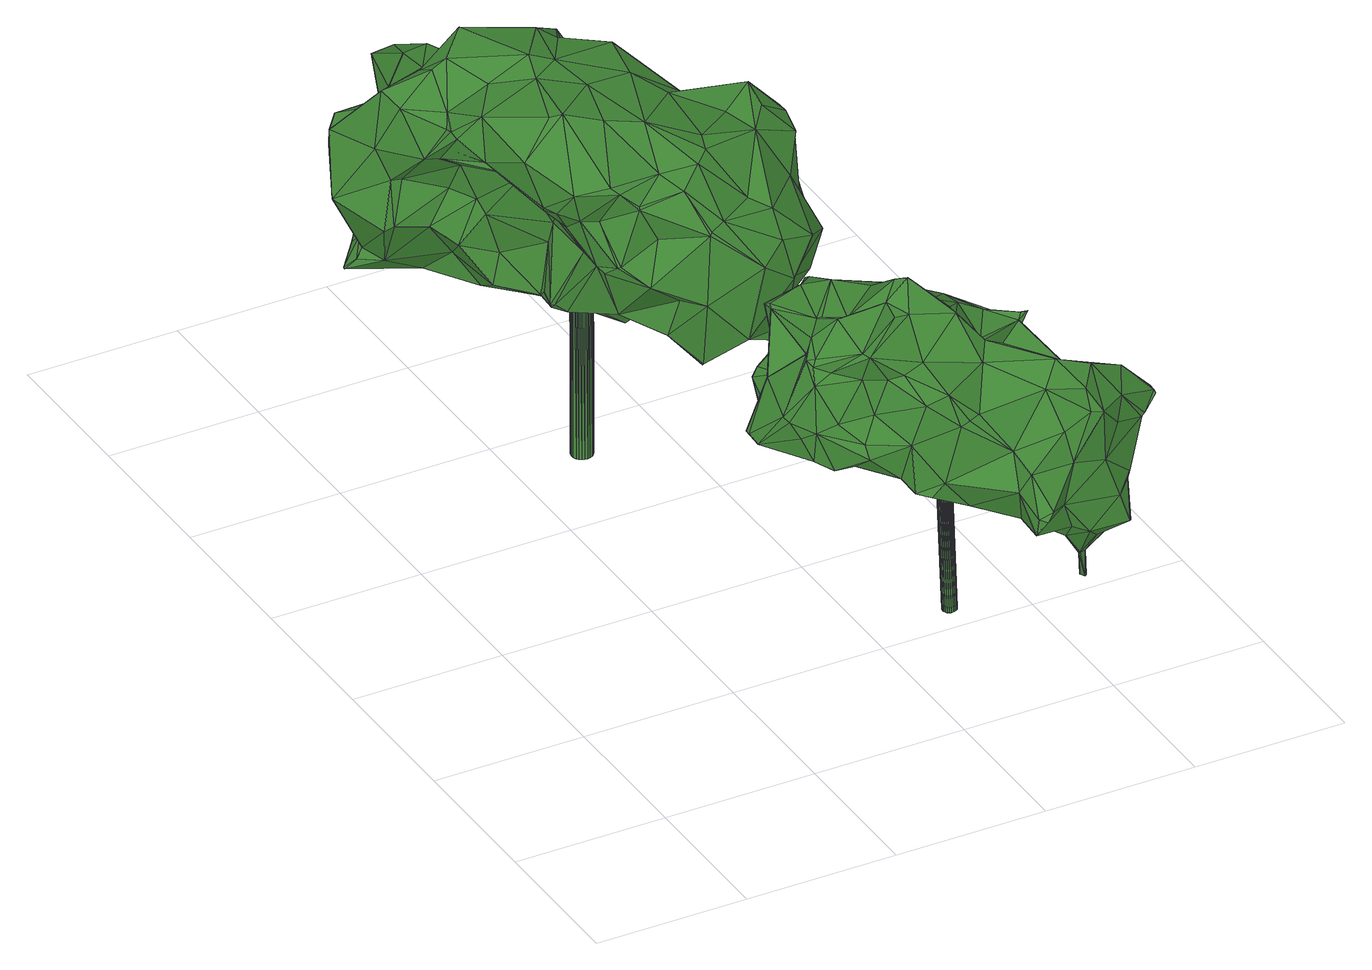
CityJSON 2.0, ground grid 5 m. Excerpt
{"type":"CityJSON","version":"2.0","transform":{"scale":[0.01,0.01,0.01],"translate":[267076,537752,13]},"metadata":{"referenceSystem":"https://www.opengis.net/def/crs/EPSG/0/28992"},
"CityObjects":{
"tree1":{"type":"SolitaryVegetationObject","attributes":{"gtid":284,"crown_width_m":11.33,"crown_median_z":22.55,"crown_r50_m":0.361,"crown_porosity":0.892,"trunk_H_m":9.3,"trunk_DBH_m":0.688,"trunk_radius_m":0.344,"trunk_base_height_m":13.25,"original_gtid":"284"},"geometry":[{"type":"Solid","lod":"3","boundaries":[[[[0,1,2]],[[3,4,5]],[[6,7,8]],[[9,10,11]],[[12,13,14]],[[15,16,17]],[[18,19,20]],[[21,22,23]],[[24,25,26]],[[27,28,29]],[[30,31,32]],[[33,34,35]],[[36,37,38]],[[39,40,41]],[[42,43,44]],[[35,15,45]],[[46,45,15]],[[47,20,48]],[[3,49,4]],[[50,49,3]],[[38,37,51]],[[7,52,53]],[[54,53,52]],[[55,3,56]],[[57,58,59]],[[57,59,60]],[[5,4,61]],[[29,62,27]],[[55,26,25]],[[30,48,63]],[[64,65,66]],[[46,9,11]],[[43,67,68]],[[49,69,61]],[[70,69,49]],[[71,72,73]],[[74,75,76]],[[77,78,79]],[[80,81,82]],[[5,83,56]],[[84,85,86]],[[27,62,87]],[[36,88,89]],[[36,38,90]],[[7,91,92]],[[71,93,94]],[[28,27,95]],[[96,97,98]],[[37,99,51]],[[16,35,100]],[[48,30,32]],[[45,101,102]],[[11,101,45]],[[47,103,20]],[[104,105,106]],[[90,88,36]],[[107,108,109]],[[110,13,111]],[[112,113,114]],[[61,4,49]],[[27,115,116]],[[27,116,95]],[[117,118,17]],[[62,119,87]],[[23,109,108]],[[110,120,32]],[[48,32,47]],[[86,85,121]],[[17,118,15]],[[47,32,120]],[[122,123,124]],[[125,77,79]],[[126,100,112]],[[126,112,75]],[[127,128,129]],[[127,129,28]],[[20,19,130]],[[128,131,60]],[[29,28,132]],[[118,122,124]],[[118,133,122]],[[76,134,135]],[[76,135,136]],[[109,26,55]],[[11,45,46]],[[56,83,107]],[[89,137,36]],[[138,128,127]],[[107,109,55]],[[56,107,55]],[[35,34,100]],[[91,139,140]],[[141,59,58]],[[99,142,51]],[[104,143,144]],[[145,67,146]],[[147,148,149]],[[147,149,64]],[[33,35,45]],[[85,150,151]],[[64,152,61]],[[5,56,3]],[[49,50,70]],[[0,2,64]],[[104,106,21]],[[144,87,119]],[[153,116,115]],[[147,66,79]],[[60,131,57]],[[28,95,127]],[[68,67,154]],[[141,155,156]],[[147,157,148]],[[125,158,159]],[[79,158,125]],[[160,101,161]],[[151,150,162]],[[6,139,7]],[[163,69,164]],[[74,76,136]],[[22,106,105]],[[144,119,81]],[[22,21,106]],[[61,152,83]],[[153,115,44]],[[86,140,84]],[[107,165,108]],[[144,115,87]],[[27,87,115]],[[129,125,28]],[[165,166,167]],[[132,159,168]],[[20,130,48]],[[48,130,63]],[[75,74,169]],[[163,170,65]],[[130,171,63]],[[67,43,146]],[[169,74,172]],[[173,33,113]],[[61,65,64]],[[99,17,142]],[[112,173,113]],[[151,174,175]],[[84,139,6]],[[7,53,8]],[[15,118,176]],[[15,176,46]],[[127,177,138]],[[164,69,70]],[[124,123,176]],[[34,173,112]],[[11,10,161]],[[171,68,154]],[[171,154,8]],[[178,179,180]],[[43,181,44]],[[153,44,181]],[[151,175,165]],[[108,165,175]],[[64,2,152]],[[121,179,140]],[[84,6,182]],[[183,167,1]],[[139,84,140]],[[14,13,110]],[[161,101,11]],[[68,130,184]],[[185,50,3]],[[68,184,43]],[[161,10,186]],[[151,145,174]],[[16,142,17]],[[5,61,83]],[[15,35,16]],[[151,162,145]],[[145,162,67]],[[114,113,102]],[[114,102,187]],[[151,188,85]],[[118,117,180]],[[118,180,133]],[[7,139,91]],[[151,165,188]],[[130,68,171]],[[17,99,189]],[[24,26,23]],[[23,108,21]],[[104,144,81]],[[104,81,105]],[[145,175,174]],[[32,94,190]],[[93,190,94]],[[164,191,192]],[[191,164,193]],[[114,187,75]],[[194,97,96]],[[94,134,195]],[[93,12,14]],[[191,193,96]],[[191,96,98]],[[162,154,67]],[[34,33,173]],[[37,189,99]],[[128,138,131]],[[117,17,189]],[[164,196,163]],[[70,193,164]],[[9,122,10]],[[89,92,91]],[[82,81,119]],[[149,122,197]],[[149,197,64]],[[103,120,111]],[[198,18,199]],[[198,200,18]],[[83,166,107]],[[110,111,120]],[[194,201,62]],[[202,162,150]],[[202,150,84]],[[93,203,12]],[[153,200,95]],[[116,153,95]],[[145,108,175]],[[183,188,167]],[[183,85,188]],[[196,164,192]],[[1,0,204]],[[28,125,132]],[[102,205,187]],[[145,146,21]],[[91,140,137]],[[189,37,137]],[[36,137,37]],[[112,114,75]],[[117,178,180]],[[45,102,33]],[[1,167,2]],[[192,79,196]],[[196,79,206]],[[115,143,44]],[[144,143,115]],[[79,192,191]],[[207,96,193]],[[8,154,6]],[[81,24,105]],[[167,188,165]],[[201,194,208]],[[121,85,183]],[[21,108,145]],[[171,8,209]],[[171,209,30]],[[57,131,13]],[[111,13,131]],[[46,123,9]],[[122,9,123]],[[91,137,89]],[[16,100,142]],[[137,179,178]],[[62,201,119]],[[88,92,89]],[[58,155,141]],[[110,93,14]],[[163,196,170]],[[165,107,166]],[[142,210,51]],[[130,19,184]],[[156,161,186]],[[59,211,60]],[[211,77,60]],[[80,24,81]],[[148,10,149]],[[211,59,156]],[[141,156,59]],[[180,212,213]],[[180,213,133]],[[211,156,186]],[[148,211,186]],[[10,148,186]],[[206,66,170]],[[79,66,206]],[[204,0,213]],[[152,2,166]],[[167,166,2]],[[117,189,178]],[[189,137,178]],[[213,0,122]],[[38,210,90]],[[51,210,38]],[[126,214,215]],[[187,216,75]],[[76,75,216]],[[217,205,102]],[[119,201,82]],[[1,204,183]],[[208,82,201]],[[102,101,217]],[[200,218,219]],[[127,219,218]],[[161,220,160]],[[156,220,161]],[[159,132,125]],[[194,62,97]],[[208,207,82]],[[196,206,170]],[[193,70,185]],[[193,185,207]],[[70,50,185]],[[212,180,179]],[[66,65,170]],[[105,24,22]],[[80,25,24]],[[83,152,166]],[[213,122,133]],[[21,221,104]],[[77,125,128]],[[129,128,125]],[[42,104,222]],[[58,13,12]],[[57,13,58]],[[132,168,29]],[[98,29,168]],[[60,77,128]],[[93,32,190]],[[0,64,197]],[[0,197,122]],[[169,215,75]],[[75,215,214]],[[92,136,52]],[[126,215,100]],[[76,216,134]],[[210,215,172]],[[34,112,100]],[[183,179,121]],[[100,215,142]],[[120,103,47]],[[18,20,199]],[[177,199,131]],[[177,198,199]],[[147,64,66]],[[185,3,223]],[[10,122,149]],[[104,42,143]],[[22,24,23]],[[124,176,118]],[[147,78,157]],[[42,222,43]],[[146,43,222]],[[44,143,42]],[[7,92,52]],[[55,223,3]],[[110,32,93]],[[213,212,204]],[[183,204,212]],[[88,90,224]],[[210,224,90]],[[210,172,224]],[[216,225,134]],[[134,225,195]],[[210,142,215]],[[216,205,225]],[[172,215,169]],[[216,187,205]],[[72,225,205]],[[223,55,80]],[[223,80,226]],[[185,223,226]],[[185,226,207]],[[207,226,82]],[[80,82,226]],[[41,40,30]],[[53,54,41]],[[136,227,74]],[[53,41,209]],[[30,209,41]],[[136,54,52]],[[94,195,71]],[[41,54,135]],[[53,209,8]],[[172,74,227]],[[136,135,54]],[[92,227,136]],[[224,227,88]],[[88,227,92]],[[224,172,227]],[[30,63,171]],[[203,73,160]],[[126,75,214]],[[12,155,58]],[[84,150,85]],[[109,23,26]],[[208,96,207]],[[194,96,208]],[[29,97,62]],[[98,97,29]],[[146,221,21]],[[222,221,146]],[[225,71,195]],[[72,71,225]],[[31,30,40]],[[32,31,94]],[[134,94,31]],[[212,179,183]],[[137,140,179]],[[121,140,86]],[[102,113,33]],[[159,158,168]],[[103,199,20]],[[177,131,138]],[[127,218,177]],[[163,65,69]],[[65,61,69]],[[154,162,182]],[[160,73,228]],[[203,155,12]],[[160,217,101]],[[157,78,148]],[[211,78,77]],[[148,78,211]],[[98,168,191]],[[79,78,147]],[[200,229,18]],[[200,153,229]],[[202,182,162]],[[84,182,202]],[[80,55,25]],[[205,228,72]],[[154,182,6]],[[222,104,221]],[[123,46,176]],[[39,41,135]],[[39,135,134]],[[18,181,19]],[[111,131,199]],[[111,199,103]],[[191,158,79]],[[191,168,158]],[[200,219,95]],[[160,220,203]],[[95,219,127]],[[217,228,205]],[[73,72,228]],[[217,160,228]],[[71,73,93]],[[93,73,203]],[[198,218,200]],[[31,40,134]],[[39,134,40]],[[184,19,181]],[[184,181,43]],[[177,218,198]],[[203,220,155]],[[156,155,220]],[[181,18,229]],[[181,229,153]],[[230,231,232]],[[230,232,233]],[[233,232,234]],[[233,234,235]],[[232,231,236]],[[232,236,234]],[[234,236,237]],[[234,237,235]],[[236,231,238]],[[236,238,237]],[[237,238,239]],[[237,239,235]],[[238,231,240]],[[238,240,239]],[[239,240,241]],[[239,241,235]],[[240,231,242]],[[240,242,241]],[[241,242,243]],[[241,243,235]],[[242,231,244]],[[242,244,243]],[[243,244,245]],[[243,245,235]],[[244,231,246]],[[244,246,245]],[[245,246,247]],[[245,247,235]],[[246,231,248]],[[246,248,247]],[[247,248,249]],[[247,249,235]],[[248,231,250]],[[248,250,249]],[[249,250,251]],[[249,251,235]],[[250,231,252]],[[250,252,251]],[[251,252,253]],[[251,253,235]],[[252,231,254]],[[252,254,253]],[[253,254,255]],[[253,255,235]],[[254,231,256]],[[254,256,255]],[[255,256,257]],[[255,257,235]],[[256,231,258]],[[256,258,257]],[[257,258,259]],[[257,259,235]],[[258,231,260]],[[258,260,259]],[[259,260,261]],[[259,261,235]],[[260,231,262]],[[260,262,261]],[[261,262,263]],[[261,263,235]],[[262,231,264]],[[262,264,263]],[[263,264,265]],[[263,265,235]],[[264,231,266]],[[264,266,265]],[[265,266,267]],[[265,267,235]],[[266,231,268]],[[266,268,267]],[[267,268,269]],[[267,269,235]],[[268,231,270]],[[268,270,269]],[[269,270,271]],[[269,271,235]],[[270,231,272]],[[270,272,271]],[[271,272,273]],[[271,273,235]],[[272,231,274]],[[272,274,273]],[[273,274,275]],[[273,275,235]],[[274,231,276]],[[274,276,275]],[[275,276,277]],[[275,277,235]],[[276,231,278]],[[276,278,277]],[[277,278,279]],[[277,279,235]],[[278,231,230]],[[278,230,279]],[[279,230,233]],[[279,233,235]]]]}]},
"tree2":{"type":"SolitaryVegetationObject","attributes":{"gtid":377,"crown_width_m":9.35,"crown_median_z":20.19,"crown_r50_m":0.333,"crown_porosity":0.892,"trunk_H_m":6.98,"trunk_DBH_m":0.456,"trunk_radius_m":0.228,"trunk_base_height_m":13.21,"original_gtid":"378"},"geometry":[{"type":"Solid","lod":"3","boundaries":[[[[280,281,282]],[[283,284,285]],[[286,287,288]],[[289,287,286]],[[290,291,292]],[[293,294,295]],[[296,297,298]],[[280,299,300]],[[301,302,303]],[[304,286,305]],[[306,307,308]],[[306,308,309]],[[310,311,312]],[[313,312,311]],[[314,297,296]],[[315,316,317]],[[318,319,320]],[[321,322,323]],[[290,324,304]],[[284,283,325]],[[297,326,298]],[[327,328,329]],[[330,331,332]],[[333,334,335]],[[336,337,338]],[[339,340,306]],[[341,315,342]],[[343,344,345]],[[328,346,347]],[[348,347,346]],[[348,349,350]],[[351,344,343]],[[352,344,351]],[[341,353,315]],[[315,353,316]],[[354,355,356]],[[357,358,359]],[[360,361,362]],[[363,364,365]],[[366,362,361]],[[367,291,368]],[[352,351,369]],[[370,371,372]],[[373,374,375]],[[304,376,286]],[[377,378,379]],[[378,380,373]],[[307,381,382]],[[372,348,350]],[[383,384,351]],[[286,376,316]],[[360,362,354]],[[385,386,387]],[[388,378,389]],[[303,390,301]],[[370,391,392]],[[393,285,394]],[[393,394,395]],[[308,396,309]],[[397,396,308]],[[398,399,400]],[[286,316,353]],[[286,353,289]],[[360,401,402]],[[356,401,360]],[[317,316,376]],[[373,380,374]],[[380,403,374]],[[404,405,406]],[[407,354,362]],[[408,313,321]],[[409,343,345]],[[307,410,411]],[[382,410,307]],[[395,412,413]],[[406,412,395]],[[383,325,303]],[[414,325,383]],[[321,415,379]],[[409,310,414]],[[333,326,416]],[[417,401,418]],[[383,303,384]],[[304,317,376]],[[419,420,332]],[[404,337,336]],[[377,335,334]],[[383,343,409]],[[383,351,343]],[[298,309,296]],[[407,421,354]],[[413,366,361]],[[422,413,361]],[[361,423,422]],[[366,407,362]],[[424,337,394]],[[338,424,325]],[[307,411,397]],[[314,396,397]],[[292,291,425]],[[324,317,304]],[[361,426,423]],[[427,423,426]],[[428,429,430]],[[423,431,393]],[[424,284,325]],[[426,361,360]],[[340,367,368]],[[354,356,360]],[[335,379,333]],[[333,379,432]],[[329,410,382]],[[433,434,293]],[[331,420,419]],[[435,390,427]],[[436,404,437]],[[329,382,327]],[[438,301,439]],[[390,439,301]],[[428,299,429]],[[440,332,437]],[[440,437,336]],[[426,360,375]],[[301,438,302]],[[406,394,404]],[[427,426,435]],[[371,370,441]],[[351,384,442]],[[288,287,364]],[[405,443,444]],[[441,359,371]],[[357,411,410]],[[438,384,302]],[[439,445,430]],[[445,428,430]],[[417,418,387]],[[424,338,337]],[[439,446,438]],[[430,446,439]],[[397,411,447]],[[388,386,321]],[[422,423,395]],[[312,414,310]],[[388,448,378]],[[449,405,450]],[[411,357,451]],[[367,425,291]],[[371,452,372]],[[328,363,453]],[[327,363,328]],[[306,326,339]],[[280,454,429]],[[364,455,288]],[[317,456,315]],[[394,337,404]],[[345,344,457]],[[282,441,370]],[[356,355,401]],[[458,288,381]],[[459,454,282]],[[460,284,424]],[[460,285,284]],[[424,285,460]],[[348,346,349]],[[439,390,435]],[[377,334,461]],[[334,462,461]],[[423,427,431]],[[312,338,414]],[[395,423,393]],[[441,451,359]],[[430,463,446]],[[464,447,451]],[[464,451,399]],[[365,364,287]],[[399,416,464]],[[315,456,294]],[[465,294,456]],[[283,303,325]],[[435,375,445]],[[289,353,466]],[[289,466,287]],[[344,467,457]],[[468,287,466]],[[379,378,448]],[[282,454,280]],[[469,470,471]],[[390,472,431]],[[390,431,427]],[[357,410,358]],[[435,426,375]],[[446,473,438]],[[293,473,446]],[[393,283,285]],[[474,322,418]],[[321,323,475]],[[338,408,475]],[[321,385,322]],[[385,321,386]],[[409,476,310]],[[457,476,409]],[[435,445,439]],[[442,384,438]],[[464,416,314]],[[367,340,432]],[[339,432,340]],[[469,306,470]],[[340,470,306]],[[298,306,309]],[[334,398,462]],[[339,326,432]],[[477,463,430]],[[432,326,333]],[[444,478,449]],[[354,421,355]],[[470,291,305]],[[370,318,320]],[[441,282,451]],[[304,305,290]],[[409,345,457]],[[298,326,306]],[[434,479,293]],[[342,479,434]],[[480,400,399]],[[280,400,480]],[[342,315,479]],[[398,400,462]],[[462,400,280]],[[420,330,440]],[[332,440,330]],[[408,312,313]],[[422,395,413]],[[453,468,466]],[[480,399,281]],[[480,281,280]],[[468,365,287]],[[453,365,468]],[[363,365,453]],[[470,340,368]],[[327,364,363]],[[381,288,455]],[[481,425,457]],[[292,425,481]],[[292,481,457]],[[385,418,322]],[[418,385,387]],[[415,432,379]],[[377,379,335]],[[341,482,353]],[[328,410,329]],[[328,347,410]],[[475,483,338]],[[338,483,484]],[[336,338,485]],[[449,450,444]],[[412,406,449]],[[307,397,308]],[[451,447,411]],[[486,449,474]],[[412,449,486]],[[405,449,406]],[[450,405,444]],[[466,349,346]],[[470,305,471]],[[321,313,415]],[[432,313,367]],[[432,415,313]],[[457,467,292]],[[283,472,303]],[[472,283,393]],[[303,472,390]],[[472,393,431]],[[487,477,454]],[[459,487,454]],[[446,463,293]],[[466,346,453]],[[328,453,346]],[[488,471,305]],[[421,407,366]],[[459,282,392]],[[294,479,315]],[[486,489,412]],[[429,299,280]],[[358,452,371]],[[388,389,387]],[[389,417,387]],[[312,408,338]],[[372,452,348]],[[384,303,302]],[[395,394,406]],[[392,282,370]],[[451,357,359]],[[408,321,475]],[[391,370,320]],[[391,320,319]],[[469,307,306]],[[319,490,391]],[[458,381,307]],[[334,333,398]],[[358,371,359]],[[420,323,443]],[[405,436,443]],[[324,352,317]],[[433,463,490]],[[487,490,477]],[[477,490,463]],[[319,434,490]],[[433,490,434]],[[433,293,463]],[[424,394,285]],[[368,291,470]],[[491,373,389]],[[492,399,333]],[[425,311,476]],[[310,476,311]],[[290,305,291]],[[475,323,493]],[[483,493,484]],[[338,484,493]],[[475,493,483]],[[442,295,465]],[[494,445,375]],[[438,473,442]],[[388,321,379]],[[387,386,388]],[[348,452,347]],[[410,347,452]],[[466,353,482]],[[495,466,482]],[[332,331,419]],[[375,360,402]],[[288,496,286]],[[294,293,479]],[[495,349,466]],[[336,485,440]],[[322,474,478]],[[322,478,323]],[[449,478,474]],[[410,452,358]],[[421,366,489]],[[497,421,489]],[[497,489,474]],[[413,412,489]],[[486,474,489]],[[497,474,421]],[[421,474,418]],[[418,401,355]],[[421,418,355]],[[366,413,489]],[[429,498,430]],[[477,498,454]],[[429,454,498]],[[459,392,487]],[[430,498,477]],[[405,404,436]],[[330,420,331]],[[485,323,440]],[[336,437,404]],[[420,437,332]],[[436,437,420]],[[420,440,323]],[[488,458,471]],[[471,458,469]],[[458,307,469]],[[288,458,488]],[[364,327,455]],[[382,381,455]],[[382,455,327]],[[451,282,281]],[[492,333,416]],[[492,416,399]],[[297,314,416]],[[388,379,448]],[[451,281,399]],[[299,428,374]],[[399,398,333]],[[389,402,417]],[[297,416,326]],[[414,383,409]],[[338,325,414]],[[319,318,499]],[[349,499,318]],[[464,397,447]],[[372,318,370]],[[350,318,372]],[[350,349,318]],[[464,314,397]],[[465,369,351]],[[456,369,465]],[[417,402,401]],[[352,369,317]],[[317,369,456]],[[478,443,323]],[[375,402,389]],[[392,391,487]],[[487,391,490]],[[425,476,457]],[[338,493,485]],[[323,485,493]],[[309,396,296]],[[314,296,396]],[[444,443,478]],[[495,482,349]],[[499,349,482]],[[499,341,500]],[[499,500,319]],[[499,482,341]],[[436,420,443]],[[342,500,341]],[[295,294,465]],[[342,434,500]],[[352,467,344]],[[324,467,352]],[[445,374,428]],[[494,374,445]],[[378,491,389]],[[403,501,299]],[[299,501,300]],[[403,380,501]],[[367,313,311]],[[367,311,425]],[[290,467,324]],[[292,467,290]],[[378,502,380]],[[501,380,502]],[[461,502,377]],[[378,377,502]],[[375,389,373]],[[465,351,442]],[[300,501,502]],[[300,502,280]],[[462,280,502]],[[462,502,461]],[[378,373,491]],[[295,442,473]],[[295,473,293]],[[299,374,403]],[[494,375,374]],[[319,500,434]],[[305,286,496]],[[305,496,488]],[[488,496,288]],[[503,504,505]],[[503,505,506]],[[506,505,507]],[[506,507,508]],[[505,504,509]],[[505,509,507]],[[507,509,510]],[[507,510,508]],[[509,504,511]],[[509,511,510]],[[510,511,512]],[[510,512,508]],[[511,504,513]],[[511,513,512]],[[512,513,514]],[[512,514,508]],[[513,504,515]],[[513,515,514]],[[514,515,516]],[[514,516,508]],[[515,504,517]],[[515,517,516]],[[516,517,518]],[[516,518,508]],[[517,504,519]],[[517,519,518]],[[518,519,520]],[[518,520,508]],[[519,504,521]],[[519,521,520]],[[520,521,522]],[[520,522,508]],[[521,504,523]],[[521,523,522]],[[522,523,524]],[[522,524,508]],[[523,504,525]],[[523,525,524]],[[524,525,526]],[[524,526,508]],[[525,504,527]],[[525,527,526]],[[526,527,528]],[[526,528,508]],[[527,504,529]],[[527,529,528]],[[528,529,530]],[[528,530,508]],[[529,504,531]],[[529,531,530]],[[530,531,532]],[[530,532,508]],[[531,504,533]],[[531,533,532]],[[532,533,534]],[[532,534,508]],[[533,504,535]],[[533,535,534]],[[534,535,536]],[[534,536,508]],[[535,504,537]],[[535,537,536]],[[536,537,538]],[[536,538,508]],[[537,504,539]],[[537,539,538]],[[538,539,540]],[[538,540,508]],[[539,504,541]],[[539,541,540]],[[540,541,542]],[[540,542,508]],[[541,504,543]],[[541,543,542]],[[542,543,544]],[[542,544,508]],[[543,504,545]],[[543,545,544]],[[544,545,546]],[[544,546,508]],[[545,504,547]],[[545,547,546]],[[546,547,548]],[[546,548,508]],[[547,504,549]],[[547,549,548]],[[548,549,550]],[[548,550,508]],[[549,504,551]],[[549,551,550]],[[550,551,552]],[[550,552,508]],[[551,504,503]],[[551,503,552]],[[552,503,506]],[[552,506,508]]]]}]}
},
"vertices":[
[767,1908,819],[848,1892,971],[963,1872,774],[1371,1783,816],[1280,1898,730],[1270,1919,792],[694,2067,1396],[476,2140,1423],[585,1914,1423],[503,2040,596],[625,1871,587],[486,2027,582],[581,1756,926],[591,1586,916],[568,1700,1008],[364,2256,770],[320,2324,792],[466,2421,850],[606,1393,1221],[583,1409,1241],[484,1447,1220],[1181,1660,1289],[1301,1651,1155],[1306,1701,1146],[1308,1609,1091],[1291,1641,1035],[1311,1729,1057],[997,1217,945],[827,1257,839],[953,1234,699],[361,1791,1343],[308,1845,1249],[345,1739,1218],[160,2264,605],[217,2326,647],[240,2337,646],[468,2527,1146],[529,2495,1034],[407,2533,1127],[309,1911,1247],[309,1881,1256],[327,1940,1284],[932,1463,1241],[775,1549,1334],[885,1422,1227],[388,2203,573],[455,2203,595],[433,1540,1144],[388,1574,1297],[1309,1823,637],[1344,1767,647],[405,2481,895],[336,2122,1327],[383,2050,1393],[340,2057,1364],[1371,1757,926],[1273,1916,820],[496,1586,760],[496,1618,744],[501,1617,732],[525,1564,739],[1138,1922,649],[1110,1248,855],[501,1633,1387],[900,1937,716],[1118,1881,671],[921,1815,727],[851,1779,1354],[690,1747,1380],[1251,1805,652],[1304,1747,625],[397,1990,1050],[385,2036,948],[442,1970,930],[115,2276,1099],[97,2223,893],[187,2128,1093],[774,1590,671],[819,1632,616],[864,1582,652],[1302,1566,898],[1239,1509,1028],[1336,1487,824],[1245,1916,822],[823,2182,1286],[872,2133,1181],[812,2206,1213],[1090,1281,977],[402,2348,1238],[460,2312,1274],[393,2530,1135],[612,2105,1228],[379,2187,1286],[511,1817,1074],[300,1934,1135],[844,1272,1071],[1127,1367,678],[1112,1308,657],[1098,1280,624],[452,2451,869],[259,2350,748],[433,2103,671],[239,2163,668],[460,1510,1132],[1133,1525,1212],[1294,1577,1127],[1190,1595,1240],[1193,1886,955],[1146,1764,1165],[1279,1758,1086],[488,1615,1083],[502,1529,1064],[226,2293,685],[186,2238,647],[210,2246,674],[905,1302,1087],[851,1275,1080],[561,2251,943],[547,2189,851],[1215,1325,932],[441,1556,1124],[811,2197,1182],[621,1985,743],[482,2071,628],[442,2078,786],[771,1401,674],[260,2339,760],[666,1313,921],[626,1435,772],[832,1439,756],[536,1613,1399],[558,1446,955],[845,1315,601],[681,2099,863],[257,1953,1135],[236,2061,1256],[208,2126,1291],[537,2332,1146],[568,1415,943],[655,2132,1263],[680,2168,1202],[525,1707,728],[308,2431,851],[1030,1387,1084],[1090,1341,1056],[1011,1767,1246],[938,1706,1298],[856,1734,576],[806,1727,522],[775,1855,677],[871,2119,1194],[947,1947,1164],[1034,1895,761],[803,1359,1192],[661,1892,1394],[579,1784,842],[530,1737,699],[831,1720,549],[904,1382,637],[845,1322,592],[384,1975,782],[468,1920,650],[874,1933,1366],[1174,1798,692],[1153,1577,593],[1055,1867,1079],[1112,1877,911],[967,1911,1022],[985,1355,648],[127,2302,1031],[1003,1780,770],[562,1825,1396],[161,2326,1115],[159,2266,609],[1035,1808,1136],[1076,1806,1137],[442,2161,660],[590,1374,980],[562,2229,1047],[674,2164,1117],[617,2171,960],[763,1438,1220],[748,2034,1364],[875,2031,1065],[650,1575,1364],[1312,1580,728],[625,1780,625],[182,2060,843],[945,1954,1101],[546,2429,1012],[329,1935,1158],[1039,1474,640],[1126,1575,618],[1191,1564,579],[1133,1311,804],[279,1976,1129],[1105,1640,680],[775,1876,719],[573,1459,1101],[513,1465,1116],[659,1366,1166],[1163,1300,866],[776,1987,1269],[458,1943,885],[807,1920,980],[214,2058,852],[975,1584,766],[1291,1484,699],[1129,1345,787],[455,1923,1354],[349,2367,989],[647,1732,642],[677,2055,1081],[686,2064,875],[219,2343,912],[217,2348,912],[218,2088,996],[323,2044,827],[599,1369,983],[718,1365,1047],[504,1945,738],[1102,1653,1212],[953,1526,1248],[1342,1577,809],[355,2326,1119],[255,2087,991],[1339,1510,827],[274,2252,1149],[323,2040,830],[659,1369,1175],[759,1846,25],[725,1845,25],[758,1854,25],[751,1830,956],[749,1839,956],[716,1829,955],[755,1863,25],[746,1847,956],[749,1870,26],[740,1854,956],[742,1875,26],[733,1860,956],[733,1878,26],[725,1863,956],[724,1879,25],[716,1864,956],[716,1878,25],[707,1863,956],[707,1875,25],[699,1859,956],[700,1869,25],[692,1853,955],[695,1862,25],[686,1846,955],[692,1853,25],[683,1838,955],[691,1844,25],[682,1829,955],[692,1836,24],[683,1820,955],[696,1827,24],[687,1812,955],[701,1820,24],[692,1805,955],[708,1815,24],[699,1799,955],[717,1812,24],[708,1796,955],[726,1811,24],[717,1795,955],[734,1812,24],[726,1796,955],[743,1815,25],[734,1800,955],[750,1821,25],[741,1806,955],[755,1828,25],[746,1813,955],[758,1837,25],[750,1821,955],
[1406,876,923],[1279,975,862],[1237,880,1011],[1324,179,708],[1310,108,597],[1353,99,614],[731,772,662],[721,825,682],[825,912,648],[718,802,686],[914,646,595],[1109,741,539],[958,575,634],[969,521,1034],[962,555,939],[1030,524,936],[1250,1102,516],[1271,1071,488],[1269,1069,486],[1437,690,964],[1501,767,858],[1236,342,855],[1203,334,848],[1322,289,729],[824,600,671],[907,679,605],[1166,937,539],[1064,970,693],[1205,1050,614],[1209,1106,542],[1234,446,571],[1251,548,639],[1314,464,517],[1312,649,553],[1274,1076,564],[828,602,931],[773,654,791],[822,582,778],[934,785,1032],[952,689,1079],[947,778,1037],[1424,562,525],[1556,425,533],[1531,354,402],[871,559,648],[1300,212,635],[1283,978,552],[883,1086,673],[927,1001,720],[910,1105,691],[1559,317,212],[1562,317,214],[1560,284,224],[1411,904,524],[1497,806,647],[1519,789,612],[1474,248,413],[1477,215,462],[1336,265,505],[1301,870,563],[1134,760,500],[830,659,990],[838,629,980],[1033,357,631],[1016,415,657],[1035,360,629],[851,872,846],[1011,966,863],[855,961,1009],[850,913,1020],[858,931,1025],[1027,371,794],[943,472,711],[767,684,797],[1805,339,785],[1766,390,770],[1792,392,785],[1110,1113,900],[1057,1083,969],[1104,1053,949],[1709,338,884],[1656,236,854],[1802,310,787],[831,910,688],[823,914,650],[792,878,685],[1750,268,746],[1202,688,505],[1130,750,501],[939,496,753],[1045,900,1069],[1037,1021,1014],[974,957,1041],[1516,610,916],[1517,616,943],[1544,410,914],[794,626,744],[1572,759,811],[1555,736,821],[1515,757,611],[1558,636,952],[926,986,695],[925,1093,678],[1115,327,660],[1171,331,838],[1545,524,562],[1545,539,570],[1633,538,624],[1465,589,672],[1540,542,766],[1438,304,902],[1006,726,1047],[1138,827,1062],[1475,198,693],[1443,199,556],[1579,195,676],[1227,1089,558],[1207,1063,711],[1381,871,707],[1350,1004,726],[1356,926,760],[1764,392,773],[1626,385,828],[1535,634,956],[1533,204,433],[1668,206,428],[1632,202,531],[1805,303,778],[1342,471,512],[1075,329,620],[1026,1057,852],[1193,1102,761],[1687,246,575],[1737,263,738],[1202,334,551],[1355,680,586],[1295,1038,564],[1605,503,714],[1710,486,580],[1563,286,225],[1563,292,309],[1746,372,754],[1628,210,784],[1554,158,872],[1305,115,539],[1161,626,654],[1583,290,956],[1513,192,946],[1366,574,951],[1361,704,1003],[1294,590,1051],[1519,173,873],[1329,854,540],[1118,643,1060],[959,546,1036],[1498,354,961],[1583,257,377],[1538,276,317],[1148,362,937],[1320,474,936],[1535,278,317],[1108,1024,948],[1074,366,919],[1622,253,396],[1662,235,417],[1365,544,962],[1140,509,972],[1203,1094,751],[1423,702,743],[1680,246,553],[1670,209,428],[1241,1011,862],[1021,1052,962],[839,906,702],[1285,727,1025],[885,1083,671],[878,550,813],[1048,443,655],[993,916,728],[1244,741,1009],[1327,85,593],[1569,798,842],[1429,805,769],[1151,614,1076],[1323,1012,719],[988,529,824],[798,838,838],[940,558,643],[780,864,697],[1107,814,611],[1108,774,530],[1041,748,653],[1460,227,790],[1069,493,958],[1728,438,546],[1374,473,514],[1183,454,656],[1178,674,1164],[1601,343,488],[882,600,963],[1316,925,845],[1052,518,722],[862,715,970],[1386,472,522],[1373,295,580],[1473,251,414],[1686,250,575],[1154,709,1146],[882,788,715],[1683,302,678],[1103,667,1103],[1496,677,862],[1285,989,571],[1530,358,482],[1447,586,902],[908,777,921],[825,793,695],[1729,364,749],[1289,621,1056],[878,715,1021],[851,641,997],[1516,757,861],[1567,797,845],[1298,594,21],[1275,595,21],[1297,600,21],[1280,613,719],[1280,619,719],[1257,614,719],[1295,606,21],[1277,625,719],[1292,611,21],[1274,630,719],[1287,614,21],[1269,633,718],[1282,617,21],[1264,636,718],[1276,618,20],[1258,637,718],[1270,617,20],[1252,636,718],[1264,615,20],[1247,634,718],[1259,612,20],[1242,630,718],[1256,607,20],[1238,626,718],[1253,601,20],[1236,620,718],[1252,596,20],[1235,614,718],[1253,590,21],[1235,609,718],[1255,584,21],[1237,603,718],[1258,579,21],[1241,598,719],[1263,576,21],[1245,594,719],[1268,573,21],[1251,592,719],[1274,572,22],[1257,591,719],[1280,573,22],[1263,592,719],[1286,575,22],[1268,594,719],[1291,578,22],[1273,597,720],[1294,583,22],[1277,602,719],[1297,589,22],[1279,607,719]
]}
